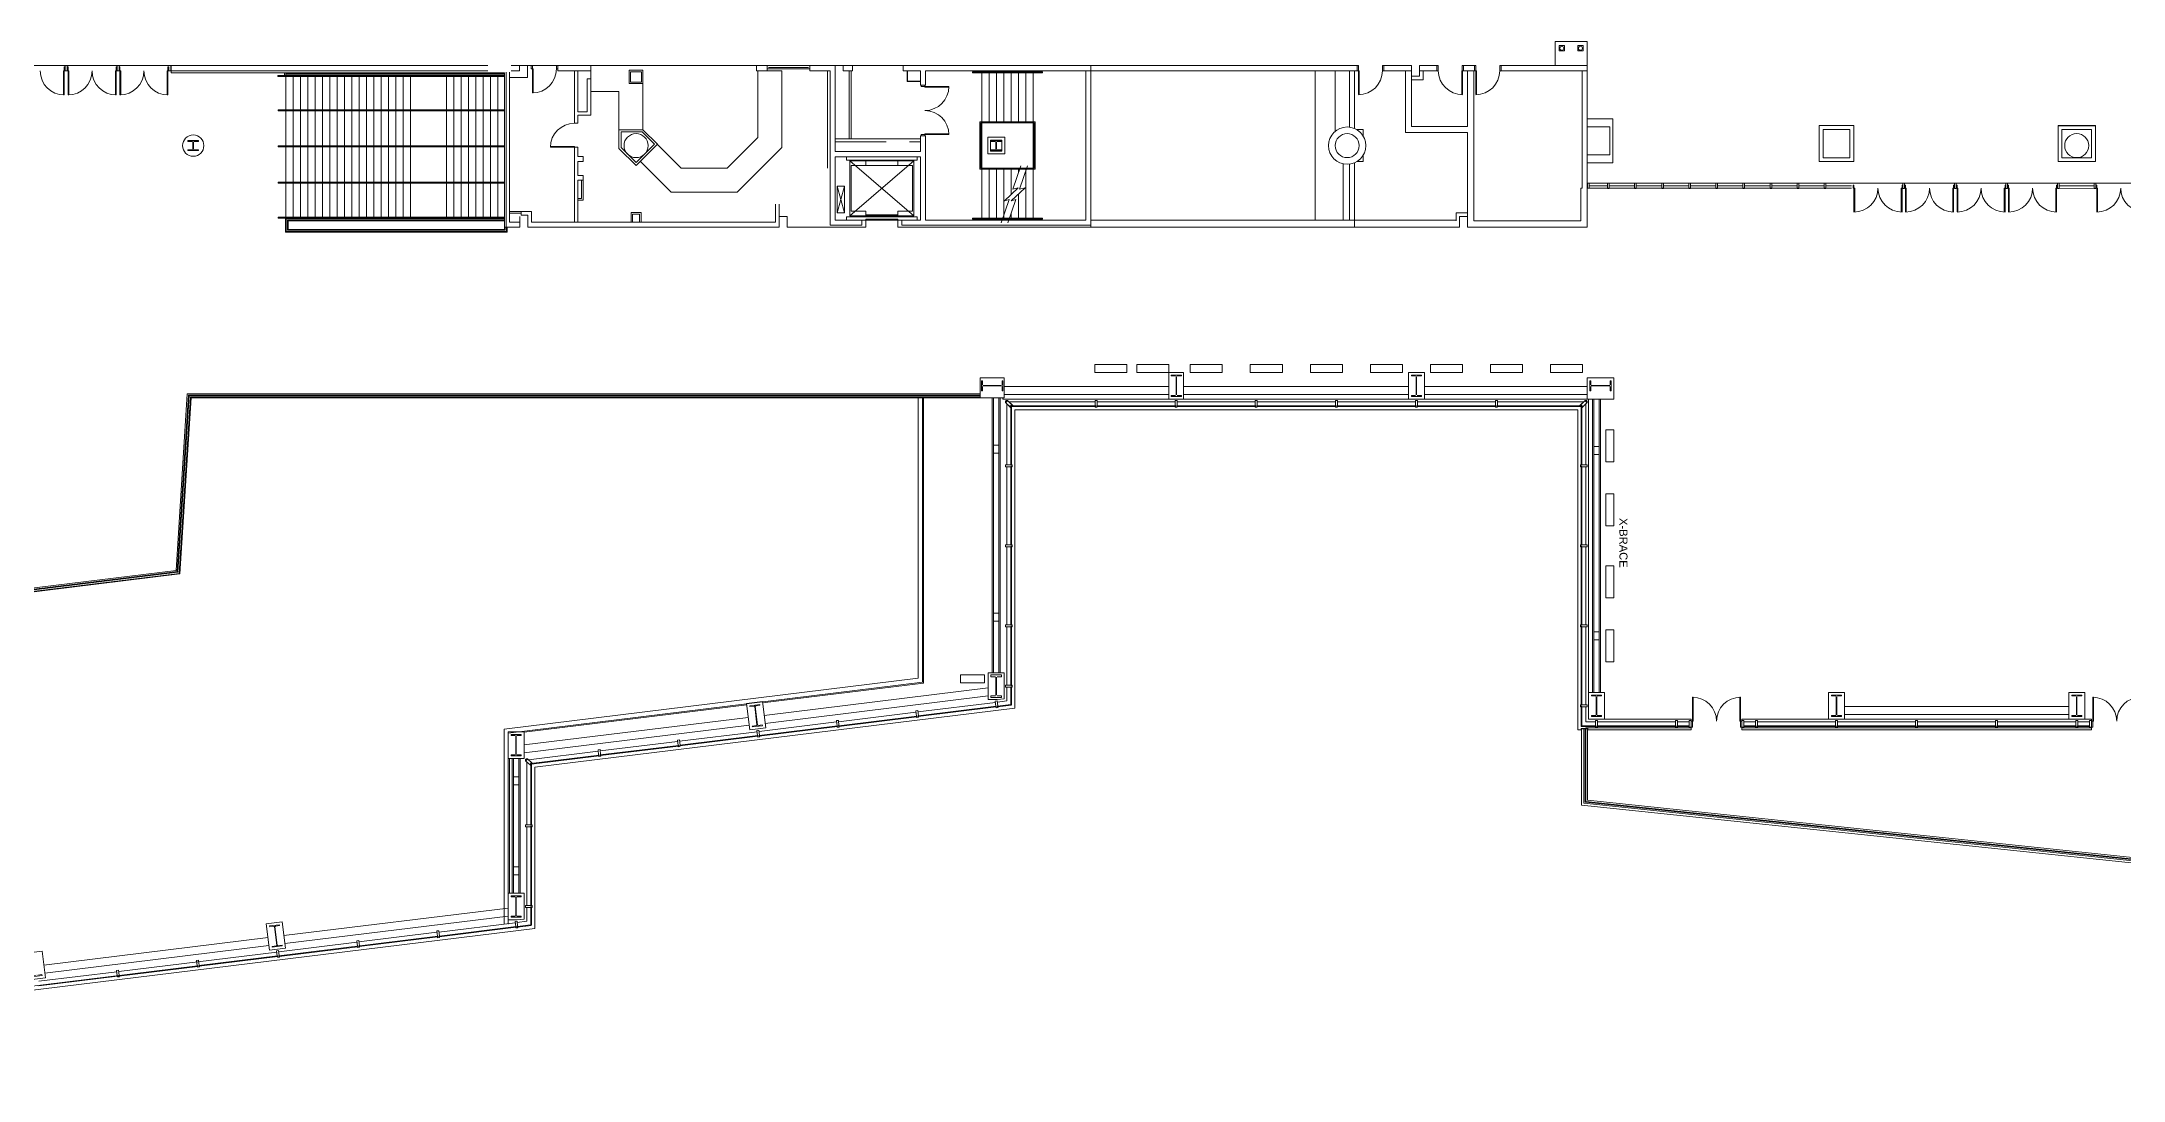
# Model space of a CAD drawing. Header units: inches. Extents: x 938 to 12482, y -17198 to -3672.
# Drawn here: x 6909 to 10030, y -17198 to -15640 of the extents above; entities that cross this region are included whole.
import ezdxf

# ---------------------------------------------------------------- set-up
doc = ezdxf.new("R2010")
doc.units = ezdxf.units.IN
doc.header["$MEASUREMENT"] = 0
doc.layers.add('Building', color=7, linetype='Continuous', true_color=0xffffff)
doc.layers.add('Columns', color=7, linetype='Continuous', true_color=0xffffff)
doc.styles.add('Arial', font='Arial.ttf')

msp = doc.modelspace()

# ---------------------------------------------------------------- linework, layer by layer
at = {"layer": 'Building', "color": 18, "lineweight": 5, "true_color": 0x000000, "transparency": 33554687}
for points in [[(9177.8, -15676.4), (9177.8, -15640.4), (9225.8, -15640.4), (9225.8, -15918.6), (9046.6, -15918.6), (9046.6, -15776.7), (8953.3, -15776.7), (8953.3, -15684.1)], [(9191.8, -15646.4), (9191.8, -15654.4), (9183.8, -15654.4), (9183.8, -15646.4), (9191.8, -15646.4)], [(9211.8, -15646.4), (9211.8, -15654.4), (9219.8, -15654.4), (9219.8, -15646.4), (9211.8, -15646.4)], [(7577.6, -15676.4), (6397.8, -15676.4), (6397.8, -15684.1), (6395.8, -15684.1), (6395.8, -15676.4), (6397.8, -15676.4)], [(6943.8, -15684.4), (6943.8, -15678.4), (6942.4, -15678.4), (6942.4, -15720.3), (6941.3, -15720.3), (6941.3, -15684.4), (6949.3, -15684.4), (6949.3, -15720.3), (6948.2, -15720.3), (6948.2, -15678.4), (6946.8, -15678.4), (6946.8, -15684.4)], [(6943.8, -15684.4), (6943.8, -15676.4)], [(6946.8, -15676.4), (6946.8, -15684.4)], [(7024.6, -15684.4), (7024.6, -15678.4), (7025.9, -15678.4), (7025.9, -15720.3), (7027.1, -15720.3), (7027.1, -15684.4), (7019.1, -15684.4), (7019.1, -15720.3), (7020.2, -15720.3), (7020.2, -15678.4), (7021.6, -15678.4), (7021.6, -15684.4)], [(7021.6, -15676.4), (7021.6, -15684.4)], [(7024.6, -15684.4), (7024.6, -15676.4)], [(7102.3, -15676.4), (7102.3, -15684.4), (7096.8, -15684.4), (7096.8, -15720.3), (7097.9, -15720.3), (7097.9, -15678.4), (7099.3, -15678.4), (7099.3, -15684.4)], [(7102.8, -15676.4), (7102.8, -15687.1), (7602.6, -15687.1), (7602.6, -15918.6), (7625.6, -15918.6), (7625.6, -15902.6)], [(7577.6, -15684.1), (7102.8, -15684.1)], [(7602.6, -15692.9), (7262.8, -15692.9), (7262.8, -15691.2), (7602.6, -15691.2)], [(7602.6, -15691.1), (7272.8, -15691.1), (7272.8, -15687.1)], [(7602.6, -15690.1), (7274.8, -15690.1), (7274.8, -15688.1), (7602.6, -15688.1)], [(7274.8, -15691.1), (7274.8, -15905.2)], [(7285.8, -15691.1), (7285.8, -15905.2)], [(7296.8, -15691.1), (7296.8, -15905.2)], [(7307.8, -15691.1), (7307.8, -15905.2)], [(7318.8, -15691.1), (7318.8, -15905.2)], [(7329.8, -15691.1), (7329.8, -15905.2)], [(7340.8, -15691.1), (7340.8, -15905.2)], [(7351.8, -15691.1), (7351.8, -15905.2)], [(7362.8, -15691.1), (7362.8, -15905.2)], [(7373.8, -15691.1), (7373.8, -15905.2)], [(7384.8, -15691.1), (7384.8, -15905.2)], [(7395.8, -15691.1), (7395.8, -15905.2)], [(7406.8, -15691.1), (7406.8, -15905.2)], [(7417.8, -15691.1), (7417.8, -15905.2)], [(7428.8, -15691.1), (7428.8, -15905.2)], [(7439.8, -15691.1), (7439.8, -15905.2)], [(7450.8, -15691.1), (7450.8, -15905.2)], [(7461.8, -15691.1), (7461.8, -15905.2)], [(7515.8, -15691.1), (7515.8, -15905.2)], [(7526.8, -15691.1), (7526.8, -15905.2)], [(7537.8, -15691.1), (7537.8, -15905.2)], [(7548.8, -15691.1), (7548.8, -15905.2)], [(7559.8, -15691.1), (7559.8, -15905.2)], [(7570.8, -15691.1), (7570.8, -15905.2)], [(7581.8, -15691.1), (7581.8, -15905.2)], [(7592.8, -15691.1), (7592.8, -15905.2)], [(7604.8, -15918.6), (7604.8, -15686.4)], [(7609.8, -15694.3), (7637.1, -15694.3), (7637.1, -15676.4), (7642.4, -15676.4)], [(7609.8, -15686.4), (7609.8, -15911.3), (7625.6, -15911.3)], [(7612.6, -15676.4), (8882.8, -15676.4), (8882.8, -15719.9), (8883.9, -15719.9), (8883.9, -15684.1), (8482.5, -15684.1)], [(7625, -15684.1), (7612.6, -15684.1)], [(7625.1, -15684.1), (7625.1, -15676.4)], [(7642.4, -15676.4), (7642.4, -15681.4), (7645.6, -15681.4), (7645.6, -15717.3), (7644.4, -15717.3), (7644.4, -15676.4)], [(7682.4, -15681.4), (7680.4, -15681.4), (7680.4, -15676.4)], [(7731.9, -15684.1), (7682.4, -15684.1), (7682.4, -15676.4), (7731.9, -15676.4)], [(7731.9, -15676.4), (7731.9, -15750.9), (7712.7, -15750.9), (7712.7, -15762.9), (7707.4, -15762.9), (7707.4, -15684.1)], [(7712.7, -15684.1), (7712.7, -15745.7), (7726.7, -15745.7), (7726.7, -15696.1), (7731.9, -15696.1)], [(7731.9, -15715.4), (7774.2, -15715.4), (7774.2, -15800.5), (7799.8, -15826.1), (7831.8, -15794.1), (7810.2, -15772.5), (7810.2, -15683.4), (7789.4, -15683.4), (7789.4, -15703.4), (7810.2, -15703.4)], [(7806.2, -15819.8), (7852.4, -15866), (7951.3, -15866), (8018.2, -15799), (8018.2, -15684.1), (7980.4, -15684.1)], [(7982.2, -15684.1), (7982.2, -15784.1), (7936.3, -15830), (7867.3, -15830), (7831.6, -15794.3)], [(7980.4, -15676.4), (7980.4, -15684.1)], [(7996.4, -15676.4), (7996.4, -15684.1)], [(7996.4, -15681.4), (8060.4, -15681.4)], [(8058.4, -15679.2), (7998.4, -15679.2)], [(8060.4, -15676.4), (8060.4, -15684.1), (8090.6, -15684.1), (8090.6, -15915.6), (8138.2, -15915.6), (8138.2, -15908)], [(8086.6, -15830.4), (8086.6, -15684.1)], [(8098.2, -15676.4), (8098.2, -15805.3)], [(8098.2, -15684.1), (8098.2, -15684.1), (8098.2, -15805.3), (8226.2, -15805.3), (8226.2, -15781.8), (8233.8, -15781.8), (8233.8, -15908), (8474.2, -15908), (8474.2, -15684.1), (8233.8, -15684.1), (8233.8, -15705.8), (8226.2, -15705.8), (8226.2, -15684.1), (8200.4, -15684.1), (8200.4, -15676.4)], [(8110.2, -15676.4), (8110.2, -15684.1), (8124.4, -15684.1), (8124.4, -15676.4)], [(8119.1, -15786.3), (8119.1, -15684.1)], [(8122.2, -15786.3), (8122.2, -15684.1)], [(8226.2, -15700.2), (8206.2, -15700.2), (8206.2, -15684.1)], [(8226.2, -15699.6), (8206.9, -15699.6), (8206.9, -15684.1)], [(8304.2, -15685.6), (8409.2, -15685.6), (8409.2, -15687.1), (8304.2, -15687.1), (8304.2, -15685.6)], [(8318.2, -15762.4), (8318.2, -15684.1)], [(8329.2, -15762.4), (8329.2, -15684.1)], [(8340.2, -15762.4), (8340.2, -15684.1)], [(8351.2, -15762.4), (8351.2, -15684.1)], [(8362.2, -15684.1), (8362.2, -15762.4), (8362.2, -15722.3)], [(8373.2, -15684.1), (8373.2, -15755.2), (8373.2, -15762.1)], [(8384.2, -15684.1), (8384.2, -15762.1)], [(8395.2, -15908), (8395.2, -15863), (8395.2, -15684.1)], [(8474.2, -15684.1), (8878.8, -15684.1)], [(8481.8, -15676.4), (8481.8, -15918.6)], [(8817.8, -15908.1), (8817.8, -15684.1)], [(8848, -15685.4), (8848, -15775)], [(8869.6, -15684.1), (8869.6, -15768.7)], [(8876.8, -15684.1), (8876.8, -15770.6)], [(8880.8, -15676.4), (8880.8, -15684.1)], [(8962.6, -15676.4), (8918.8, -15676.4), (8918.8, -15684.1), (8920.8, -15684.1), (8920.8, -15676.4)], [(8920.8, -15676.4), (8920.8, -15684.1), (8962.6, -15684.1)], [(8962.6, -15676.4), (8934.6, -15676.4)], [(8962.6, -15692.4), (8974.6, -15692.4), (8974.6, -15676.4), (9000.5, -15676.4), (9000.5, -15684.1)], [(8962.6, -15676.4), (8962.6, -15767.5), (9046.6, -15767.5), (9046.6, -15684.1)], [(8979.8, -15684.1), (8979.8, -15697.7), (8962.6, -15697.7)], [(9000.5, -15684.1), (8974.6, -15684.1)], [(9002.5, -15676.4), (9002.5, -15684.1), (9000.5, -15684.1), (9000.5, -15676.4), (9002.5, -15676.4)], [(9040.5, -15684.1), (9037.9, -15684.1), (9037.9, -15719.9), (9039, -15719.9), (9039, -15684.1)], [(9038.5, -15684.1), (9038.5, -15676.4), (9058.8, -15676.4), (9058.8, -15719.9), (9059.9, -15719.9), (9059.9, -15684.1), (9056.8, -15684.1), (9056.8, -15676.4)], [(9056.8, -15676.4), (9056.8, -15684.1), (9040.5, -15684.1), (9040.5, -15676.4)], [(9218.2, -15684.1), (9218.2, -15860.4), (9216.6, -15860.4), (9216.6, -15909.3), (9055.8, -15909.3), (9055.8, -15684.1)], [(9094.8, -15676.4), (9094.8, -15684.1), (9096.8, -15684.1), (9096.8, -15676.4), (9094.8, -15676.4)], [(9096.8, -15684.1), (9096.8, -15676.4), (9225.8, -15676.4)], [(9096.8, -15684.1), (9225.8, -15684.1)], [(8232.9, -15705.8), (8232.9, -15708.9), (8268.8, -15708.9), (8268.8, -15707.8), (8227.2, -15707.8), (8227.2, -15705.8)], [(8318.2, -15908), (8318.2, -15830), (8318.2, -15729.4)], [(7603, -15744), (7263.3, -15744), (7263.3, -15742.5), (7603, -15742.5)], [(8398.2, -15831.5), (8398.2, -15760.6), (8315.2, -15760.9), (8315.2, -15831.5), (8398.2, -15831.5)], [(8375.5, -15762.1), (8316.7, -15762.4)], [(8316.7, -15830), (8396.7, -15830), (8396.7, -15762.1), (8375.5, -15762.1)], [(9225.8, -15822), (9264.2, -15822), (9264.2, -15756.4), (9225.8, -15756.4)], [(7810.2, -15772.5), (7774.2, -15772.5)], [(7827.4, -15794.1), (7799.8, -15821.7), (7777.3, -15799.2), (7777.3, -15775.6), (7808.9, -15775.6), (7827.4, -15794.1)], [(8226.2, -15786.3), (8098.2, -15786.3)], [(8174.9, -15790.9), (8098.2, -15790.9)], [(8226.2, -15790.9), (8209.9, -15790.9)], [(8232.9, -15779.8), (8227.2, -15779.8), (8227.2, -15781.8)], [(8232.9, -15779.8), (8268.8, -15779.8), (8268.8, -15778.7), (8232.9, -15778.7), (8232.9, -15781.8)], [(8316.7, -15830), (8316.7, -15762.4)], [(8890, -15782), (8890, -15772.4), (8880.4, -15772.4)], [(9225.8, -15810.3), (9259.9, -15810.3), (9259.9, -15768.1), (9225.8, -15768.1)], [(7602.9, -15796.9), (7263.1, -15796.9), (7263.1, -15798.4), (7602.9, -15798.4)], [(7712.7, -15878.4), (7720.7, -15878.4), (7720.7, -15841.2), (7712.7, -15841.2), (7712.7, -15820.2), (7720.7, -15820.2), (7720.7, -15812.9), (7712.7, -15812.9), (7712.7, -15798.9), (7671.6, -15798.9), (7671.6, -15797.8), (7707.4, -15797.8), (7707.4, -15911.3)], [(8098.2, -15813), (8144.2, -15813)], [(8481.8, -15915.6), (8198.2, -15915.6), (8198.2, -15908), (8226.2, -15908), (8226.2, -15813), (8098.2, -15813), (8098.2, -15908), (8226.2, -15908)], [(8115.2, -15813), (8115.2, -15818), (8221.2, -15818), (8221.2, -15813)], [(8120.2, -15819.2), (8120.2, -15901.7)], [(8216.2, -15819.2), (8120.2, -15901.7), (8216.2, -15901.7), (8120.2, -15819.2), (8216.2, -15819.2)], [(8122.2, -15894.7), (8122.2, -15826.2), (8144.2, -15826.2), (8144.2, -15819.2)], [(8192.2, -15813), (8226.2, -15813)], [(8192.2, -15819.2), (8192.2, -15826.2), (8214.2, -15826.2), (8214.2, -15894.7)], [(8216.2, -15901.7), (8216.2, -15819.2)], [(8860, -15908.1), (8860, -15823.8)], [(8869.6, -15824.2), (8869.6, -15908.1)], [(8876.8, -15822.3), (8876.8, -15918.6)], [(8880.4, -15820.4), (8890, -15820.4), (8890, -15810.9)], [(7602.7, -15851.3), (7263, -15851.3), (7263, -15852.8), (7602.7, -15852.8)], [(7718.2, -15848.4), (7718.2, -15875.9), (7712.7, -15875.9)], [(7720.7, -15848.4), (7712.7, -15848.4), (7712.7, -15911.3)], [(8122.2, -15826.2), (8214.2, -15826.2)], [(8329.2, -15830), (8329.2, -15908)], [(8340.2, -15830), (8340.2, -15908)], [(8347.2, -15912.1), (8359.2, -15877.3), (8352, -15879.3), (8372.9, -15859.6), (8364.6, -15861.6), (8376.6, -15826.8)], [(8351.2, -15830), (8351.2, -15908)], [(8357.3, -15912.1), (8369.3, -15877.3), (8362.1, -15879.3), (8383.1, -15859.6), (8374.7, -15861.6), (8386.7, -15826.8)], [(8362.2, -15830), (8362.2, -15869.7)], [(8373.2, -15830), (8373.2, -15836.8)], [(8384.2, -15908), (8384.2, -15863), (8384.2, -15830)], [(10663.8, -15852.9), (9225.8, -15852.9)], [(9226.3, -15852.9), (9226.3, -15860.4)], [(9228.8, -15860.4), (9228.8, -15852.9)], [(9256.3, -15852.9), (9256.3, -15860.5), (9258.8, -15860.5), (9258.8, -15852.9)], [(9296.9, -15852.9), (9296.9, -15860.5), (9299.4, -15860.5), (9299.4, -15852.9)], [(9337.6, -15852.9), (9337.6, -15860.5), (9340.1, -15860.5), (9340.1, -15852.9)], [(9378.2, -15852.9), (9378.2, -15860.5), (9380.7, -15860.5), (9380.7, -15852.9)], [(9418.8, -15852.9), (9418.8, -15860.5), (9421.3, -15860.5), (9421.3, -15852.9)], [(9459.4, -15852.9), (9459.4, -15860.5), (9461.9, -15860.5), (9461.9, -15852.9)], [(9500.1, -15852.9), (9500.1, -15860.5), (9502.6, -15860.5), (9502.6, -15852.9)], [(9540.7, -15852.9), (9540.7, -15860.5), (9543.2, -15860.5), (9543.2, -15852.9)], [(9581.3, -15852.9), (9581.3, -15860.5), (9583.8, -15860.5), (9583.8, -15852.9)], [(9624.6, -15855.5), (9625.9, -15855.5), (9625.9, -15860), (9624.6, -15860), (9624.6, -15855.5)], [(9697.9, -15855.5), (9697.9, -15860), (9699.3, -15860), (9699.3, -15855.5), (9697.9, -15855.5)], [(9701.8, -15852.9), (9701.8, -15860.5), (9699.3, -15860.5), (9699.3, -15852.9)], [(9703.2, -15855.5), (9703.2, -15860), (9701.8, -15860), (9701.8, -15855.5), (9703.2, -15855.5)], [(9775.2, -15855.5), (9775.2, -15860), (9776.6, -15860), (9776.6, -15855.5), (9775.2, -15855.5)], [(9779.1, -15852.9), (9779.1, -15860.5), (9776.6, -15860.5), (9776.6, -15852.9)], [(9780.4, -15855.5), (9780.4, -15860), (9779.1, -15860), (9779.1, -15855.5), (9780.4, -15855.5)], [(9853.8, -15855.5), (9853.8, -15860), (9851.3, -15860), (9851.3, -15895.8), (9852.4, -15895.8), (9852.4, -15855.5), (9853.8, -15855.5)], [(9856.3, -15852.9), (9856.3, -15860.5), (9853.8, -15860.5), (9853.8, -15852.9)], [(9857.7, -15855.5), (9857.7, -15860), (9856.3, -15860), (9856.3, -15855.5), (9857.7, -15855.5)], [(9929.7, -15855.5), (9929.7, -15860), (9931.1, -15860), (9931.1, -15855.5), (9929.7, -15855.5)], [(9933.6, -15852.9), (9933.6, -15860.5), (9931.1, -15860.5), (9931.1, -15852.9)], [(9986.1, -15852.9), (9986.1, -15860.5), (9988.6, -15860.5), (9988.6, -15852.9), (9931.1, -15852.9)], [(9989.9, -15855.5), (9989.9, -15860), (9988.6, -15860), (9988.6, -15855.5), (9989.9, -15855.5)], [(7609.8, -15895.4), (7642.8, -15895.4), (7642.8, -15911.3), (8009, -15911.3), (8009, -15884.4)], [(7627.3, -15895.4), (7627.3, -15900.7), (7637.6, -15900.7), (7637.6, -15918.6), (8014.3, -15918.6), (8014.3, -15884.4)], [(8101.1, -15897), (8101.1, -15857)], [(8112.1, -15857), (8101.1, -15897), (8112.1, -15897), (8101.1, -15857), (8112.1, -15857)], [(8112.1, -15857), (8112.1, -15897)], [(8373.2, -15868.9), (8373.2, -15908)], [(9225.8, -15860.4), (9622.1, -15860.4)], [(9256.3, -15856.7), (9228.8, -15856.7)], [(9258.8, -15856.7), (9296.9, -15856.7)], [(9299.4, -15856.7), (9337.6, -15856.7)], [(9340.1, -15856.7), (9378.2, -15856.7)], [(9380.7, -15856.7), (9418.8, -15856.7)], [(9421.3, -15856.7), (9459.4, -15856.7)], [(9461.9, -15856.7), (9500.1, -15856.7)], [(9502.6, -15856.7), (9540.7, -15856.7)], [(9543.2, -15856.7), (9581.3, -15856.7)], [(9583.8, -15856.7), (9622.1, -15856.7)], [(9627.1, -15860), (9627.1, -15895.8), (9625.9, -15895.8), (9625.9, -15860), (9627.1, -15860)], [(9696.8, -15860), (9696.8, -15895.8), (9697.9, -15895.8), (9697.9, -15860), (9696.8, -15860)], [(9704.3, -15860), (9704.3, -15895.8), (9703.2, -15895.8), (9703.2, -15860), (9704.3, -15860)], [(9774.1, -15860), (9774.1, -15895.8), (9775.2, -15895.8), (9775.2, -15860), (9774.1, -15860)], [(9781.6, -15860), (9781.6, -15895.8), (9780.4, -15895.8), (9780.4, -15860), (9781.6, -15860)], [(9858.8, -15860), (9858.8, -15895.8), (9857.7, -15895.8), (9857.7, -15860), (9858.8, -15860)], [(9928.6, -15860), (9928.6, -15895.8), (9929.7, -15895.8), (9929.7, -15860), (9928.6, -15860)], [(9933.6, -15856.7), (9986.1, -15856.7)], [(9933.6, -15860.5), (9986.1, -15860.4)], [(9991.1, -15860), (9991.1, -15895.8), (9989.9, -15895.8), (9989.9, -15860), (9991.1, -15860)], [(7602.6, -15903.9), (7263, -15903.9), (7263, -15905.4), (7602.6, -15905.4)], [(7602.6, -15905.2), (7274.1, -15905.2), (7274.1, -15926.4), (7606.6, -15926.4), (7606.6, -15918.6)], [(7274.8, -15909.2), (7274.8, -15925.7), (7605.9, -15925.7), (7605.9, -15918.6)], [(7602.6, -15906.2), (7275.1, -15906.2), (7275.1, -15925.4), (7605.6, -15925.4), (7605.6, -15918.6)], [(7602.6, -15908.2), (7277.1, -15908.2), (7277.1, -15923.4), (7603.6, -15923.4), (7603.6, -15918.6)], [(7602.6, -15909.2), (7278.1, -15909.2), (7278.1, -15922.4), (7602.6, -15922.4), (7602.6, -15918.6)], [(7609.8, -15897.7), (7627.3, -15897.7)], [(7792.3, -15911.3), (7792.3, -15896.9), (7807.3, -15896.9), (7807.3, -15911.3)], [(7794.6, -15911.3), (7794.6, -15899.2), (7805.1, -15899.2), (7805.1, -15911.3)], [(8014.3, -15902.6), (8026.3, -15902.6), (8026.3, -15918.6), (8144.2, -15918.6), (8144.2, -15906.5), (8192.1, -15906.5), (8192.1, -15908), (8144.2, -15908)], [(8098.2, -15908), (8142.7, -15908)], [(8115.2, -15908), (8115.2, -15903), (8221.2, -15903), (8221.2, -15908)], [(8122.2, -15894.7), (8144.2, -15894.7), (8144.2, -15901.7)], [(8144.2, -15900.2), (8192.2, -15900.2)], [(8192.2, -15901.7), (8192.2, -15894.7), (8214.2, -15894.7)], [(8198.2, -15908), (8192.2, -15908), (8192.2, -15918.6), (9034.6, -15918.6), (9034.6, -15902.6), (9046.6, -15902.6)], [(8304.2, -15906.5), (8409.2, -15906.5), (8409.2, -15905), (8304.2, -15905), (8304.2, -15906.5)], [(8362.2, -15897.9), (8362.2, -15908)], [(8481.8, -15908.1), (9029.3, -15908.1)], [(9029.3, -15909.3), (9029.3, -15897.3), (9046.6, -15897.3)], [(8535.5, -16124.4), (8535.5, -16136.4), (8487.5, -16136.4), (8487.5, -16124.4), (8535.5, -16124.4)], [(8550.5, -16124.4), (8550.5, -16136.4), (8598.5, -16136.4), (8598.5, -16124.4), (8550.5, -16124.4)], [(8678.8, -16124.4), (8678.8, -16136.4), (8630.8, -16136.4), (8630.8, -16124.4), (8678.8, -16124.4)], [(8768.8, -16124.4), (8768.8, -16136.4), (8720.8, -16136.4), (8720.8, -16124.4), (8768.8, -16124.4)], [(8858.8, -16124.4), (8858.8, -16136.4), (8810.8, -16136.4), (8810.8, -16124.4), (8858.8, -16124.4)], [(8948.8, -16124.4), (8948.8, -16136.4), (8900.8, -16136.4), (8900.8, -16124.4), (8948.8, -16124.4)], [(9038.8, -16124.4), (9038.8, -16136.4), (8990.8, -16136.4), (8990.8, -16124.4), (9038.8, -16124.4)], [(9128.8, -16124.4), (9128.8, -16136.4), (9080.8, -16136.4), (9080.8, -16124.4), (9128.8, -16124.4)], [(9218.8, -16124.4), (9218.8, -16136.4), (9170.8, -16136.4), (9170.8, -16124.4), (9218.8, -16124.4)], [(8351.8, -16157.4), (8598.8, -16157.4)], [(8620.8, -16157.4), (8957.8, -16157.4)], [(8981.8, -16157.4), (9225.8, -16157.4)], [(5791.8, -16930.1), (5791.8, -17198.1), (7647.8, -16970.2), (7647.8, -16728.3), (8367.8, -16639.9), (8367.8, -16192.4), (9211.8, -16192.4), (9211.8, -16672.4), (9217.1, -16672.4), (9217.1, -16670.4), (9226.6, -16670.4), (9226.6, -16672.4), (9381.8, -16672.4), (9381.8, -16656.4), (9227.8, -16656.4), (9227.8, -16176.4)], [(8315.8, -16168.4), (7126.6, -16168.4), (7110.4, -16433.4), (6742.1, -16478.6)], [(8315.8, -16170.4), (7128.9, -16170.4), (7112, -16435.2), (6742.2, -16480.6)], [(8315.8, -16171.4), (7129.9, -16171.4), (7113, -16436.1), (6742.4, -16481.6)], [(8315.8, -16173.4), (7131.7, -16173.4), (7114.9, -16437.8), (6742.9, -16483.5)], [(8222.8, -16174.4), (8222.8, -16595.2), (7601.8, -16671.4), (7601.8, -16963.8)], [(8229.3, -16174.4), (8229.3, -16600.9), (7607.9, -16677.2)], [(7989.5, -16631.9), (8230.8, -16602.3), (8230.8, -16174.4)], [(8333.8, -16174.4), (8333.8, -16587)], [(8335.8, -16174.4), (8335.8, -16587.1)], [(8343.8, -16174.4), (8343.8, -16587)], [(8345.8, -16174.4), (8345.8, -16587)], [(8351.8, -16169.4), (8598.8, -16169.4)], [(8361.5, -16186.2), (8361.6, -16186.2), (8361.6, -16189.2), (8353.8, -16181.5)], [(8361.4, -16186.3), (8361.4, -16188.9), (8353.9, -16181.4), (8353.9, -16179.1), (8355.9, -16181)], [(8361.8, -16186.2), (8364.6, -16186.2), (8356.9, -16178.4), (8354.2, -16178.4), (8356.2, -16180.5)], [(8356.2, -16180.3), (8354.5, -16178.6), (8356.8, -16178.6), (8364.3, -16186.1), (8361.8, -16186.1)], [(8355.8, -16183.5), (8355.8, -16274.9)], [(8488.3, -16180.4), (8358.9, -16180.4)], [(8361.8, -16275.4), (8361.8, -16186.8), (8362.8, -16187.8), (8362.8, -16275.4)], [(8488.8, -16186.4), (8362.1, -16186.4), (8363.1, -16187.4), (8488.8, -16187.4)], [(8491.3, -16187.7), (8490.8, -16187.7), (8490.8, -16186.2), (8491.3, -16186.2), (8491.3, -16178.4), (8488.3, -16178.4), (8488.3, -16186.2), (8488.8, -16186.2), (8488.8, -16187.7), (8488.3, -16187.7), (8488.3, -16188.4), (8491.3, -16188.4)], [(8490.8, -16186.4), (8608.8, -16186.4)], [(8490.8, -16187.4), (8608.8, -16187.4)], [(8608.3, -16180.4), (8491.3, -16180.4)], [(8611.3, -16187.7), (8610.8, -16187.7), (8610.8, -16186.2), (8611.3, -16186.2), (8611.3, -16178.4), (8608.3, -16178.4), (8608.3, -16186.2), (8608.8, -16186.2), (8608.8, -16187.7), (8608.3, -16187.7), (8608.3, -16188.4), (8611.3, -16188.4)], [(8610.8, -16186.4), (8728.8, -16186.4)], [(8610.8, -16187.4), (8728.8, -16187.4)], [(8728.3, -16180.4), (8611.3, -16180.4)], [(8620.8, -16169.4), (8957.8, -16169.4)], [(8731.3, -16187.7), (8730.8, -16187.7), (8730.8, -16186.2), (8731.3, -16186.2), (8731.3, -16178.4), (8728.3, -16178.4), (8728.3, -16186.2), (8728.8, -16186.2), (8728.8, -16187.7), (8728.3, -16187.7), (8728.3, -16188.4), (8731.3, -16188.4)], [(8730.8, -16186.4), (8848.8, -16186.4)], [(8730.8, -16187.4), (8848.8, -16187.4)], [(8848.3, -16180.4), (8731.3, -16180.4)], [(8851.3, -16187.7), (8850.8, -16187.7), (8850.8, -16186.2), (8851.3, -16186.2), (8851.3, -16178.4), (8848.3, -16178.4), (8848.3, -16186.2), (8848.8, -16186.2), (8848.8, -16187.7), (8848.3, -16187.7), (8848.3, -16188.4), (8851.3, -16188.4)], [(8850.8, -16186.4), (8968.8, -16186.4)], [(8850.8, -16187.4), (8968.8, -16187.4)], [(8968.3, -16180.4), (8851.3, -16180.4)], [(8971.3, -16187.7), (8970.8, -16187.7), (8970.8, -16186.2), (8971.3, -16186.2), (8971.3, -16178.4), (8968.3, -16178.4), (8968.3, -16186.2), (8968.8, -16186.2), (8968.8, -16187.7), (8968.3, -16187.7), (8968.3, -16188.4), (8971.3, -16188.4)], [(8970.8, -16186.4), (9088.8, -16186.4)], [(8970.8, -16187.4), (9088.8, -16187.4)], [(9088.3, -16180.4), (8971.3, -16180.4)], [(8981.8, -16169.4), (9225.8, -16169.4)], [(9091.3, -16187.7), (9090.8, -16187.7), (9090.8, -16186.2), (9091.3, -16186.2), (9091.3, -16178.4), (9088.3, -16178.4), (9088.3, -16186.2), (9088.8, -16186.2), (9088.8, -16187.7), (9088.3, -16187.7), (9088.3, -16188.4), (9091.3, -16188.4)], [(9090.8, -16186.4), (9217.5, -16186.4), (9216.5, -16187.4), (9090.8, -16187.4)], [(9220.7, -16180.4), (9091.3, -16180.4)], [(9215, -16186.2), (9222.7, -16178.4), (9225.4, -16178.4), (9223.4, -16180.5)], [(9223.4, -16180.3), (9225.1, -16178.6), (9222.8, -16178.6), (9215.3, -16186.1), (9217.8, -16186.1)], [(9217.8, -16275.4), (9217.8, -16186.8), (9216.8, -16187.8), (9216.8, -16275.4)], [(9218.2, -16186.3), (9218.2, -16188.9), (9225.7, -16181.4), (9225.7, -16179.1), (9223.8, -16181)], [(9223.8, -16183.5), (9223.8, -16274.9)], [(9233.8, -16176.4), (9233.8, -16616.4)], [(9235.8, -16176.4), (9235.8, -16616.4)], [(9243.8, -16176.4), (9243.8, -16616.4)], [(9245.8, -16176.4), (9245.8, -16616.4)], [(9265.8, -16222.4), (9253.8, -16222.4), (9253.8, -16270.4), (9265.8, -16270.4), (9265.8, -16222.4)], [(8335.8, -16245.6), (8343.8, -16245.6)], [(8343.8, -16257.6), (8335.8, -16257.6)], [(9235.8, -16259.4), (9243.8, -16259.4), (9243.8, -16247.4), (9235.8, -16247.4), (9235.8, -16259.4)], [(8353.8, -16277.9), (8361.5, -16277.9), (8361.5, -16277.4), (8363, -16277.4), (8363, -16277.9), (8363.8, -16277.9), (8363.8, -16274.9), (8363, -16274.9), (8363, -16275.4), (8361.5, -16275.4), (8361.5, -16274.9), (8353.8, -16274.9), (8353.8, -16277.9)], [(8355.8, -16277.9), (8355.8, -16394.9)], [(8361.8, -16395.4), (8361.8, -16277.4)], [(8362.8, -16395.4), (8362.8, -16277.4)], [(9225.8, -16274.9), (9218.1, -16274.9), (9218.1, -16275.4), (9216.6, -16275.4), (9216.6, -16274.9), (9215.8, -16274.9), (9215.8, -16277.9), (9216.6, -16277.9), (9216.6, -16277.4), (9218.1, -16277.4), (9218.1, -16277.9), (9225.8, -16277.9), (9225.8, -16274.9)], [(9216.8, -16395.4), (9216.8, -16277.4)], [(9217.8, -16395.4), (9217.8, -16277.4)], [(9223.8, -16277.9), (9223.8, -16394.9)], [(9265.8, -16318.4), (9253.8, -16318.4), (9253.8, -16366.4), (9265.8, -16366.4), (9265.8, -16318.4)], [(8353.8, -16397.9), (8361.5, -16397.9), (8361.5, -16397.4), (8363, -16397.4), (8363, -16397.9), (8363.8, -16397.9), (8363.8, -16394.9), (8363, -16394.9), (8363, -16395.4), (8361.5, -16395.4), (8361.5, -16394.9), (8353.8, -16394.9), (8353.8, -16397.9)], [(8355.8, -16397.9), (8355.8, -16514.9)], [(8361.8, -16515.4), (8361.8, -16397.4)], [(8362.8, -16515.4), (8362.8, -16397.4)], [(9225.8, -16394.9), (9218.1, -16394.9), (9218.1, -16395.4), (9216.6, -16395.4), (9216.6, -16394.9), (9215.8, -16394.9), (9215.8, -16397.9), (9216.6, -16397.9), (9216.6, -16397.4), (9218.1, -16397.4), (9218.1, -16397.9), (9225.8, -16397.9), (9225.8, -16394.9)], [(9216.8, -16515.4), (9216.8, -16397.4)], [(9217.8, -16515.4), (9217.8, -16397.4)], [(9223.8, -16397.9), (9223.8, -16514.9)], [(7112.8, -16435.8), (6742.4, -16481.3)], [(9265.8, -16474.4), (9253.8, -16474.4), (9253.8, -16426.4), (9265.8, -16426.4), (9265.8, -16474.4)], [(8335.8, -16497.7), (8343.8, -16497.7)], [(8343.8, -16509.7), (8335.8, -16509.7)], [(8353.8, -16517.9), (8361.5, -16517.9), (8361.5, -16517.4), (8363, -16517.4), (8363, -16517.9), (8363.8, -16517.9), (8363.8, -16514.9), (8363, -16514.9), (8363, -16515.4), (8361.5, -16515.4), (8361.5, -16514.9), (8353.8, -16514.9), (8353.8, -16517.9)], [(8355.8, -16517.9), (8355.8, -16605.5)], [(8361.8, -16517.4), (8361.8, -16606)], [(8362.8, -16517.4), (8362.8, -16606)], [(9225.8, -16514.9), (9218.1, -16514.9), (9218.1, -16515.4), (9216.6, -16515.4), (9216.6, -16514.9), (9215.8, -16514.9), (9215.8, -16517.9), (9216.6, -16517.9), (9216.6, -16517.4), (9218.1, -16517.4), (9218.1, -16517.9), (9225.8, -16517.9), (9225.8, -16514.9)], [(9216.8, -16635.4), (9216.8, -16517.4)], [(9217.8, -16635.4), (9217.8, -16517.4)], [(9223.8, -16517.9), (9223.8, -16634.9)], [(9235.8, -16525.5), (9243.8, -16525.5), (9243.8, -16537.5), (9235.8, -16537.5), (9235.8, -16525.5)], [(9265.8, -16570.4), (9253.8, -16570.4), (9253.8, -16522.4), (9265.8, -16522.4), (9265.8, -16570.4)], [(8286.1, -16601.8), (8322.1, -16601.8), (8322.1, -16589.8), (8286.1, -16589.8), (8286.1, -16601.8)], [(7965.7, -16634.8), (7631.8, -16675.8)], [(8327.7, -16609.5), (7991.8, -16650.8)], [(8327.7, -16621.6), (7993.3, -16662.7)], [(8338.6, -16631.4), (8222.4, -16645.6)], [(8338.3, -16629.4), (8339.3, -16637), (8339.8, -16637), (8339.9, -16638.5), (8339.4, -16638.5), (8339.5, -16639.3), (8342.5, -16638.9), (8342.4, -16638.2), (8341.9, -16638.2), (8341.7, -16636.7), (8342.2, -16636.7), (8341.3, -16629), (8338.3, -16629.4)], [(8355.8, -16608.5), (8355.8, -16629.2), (8341.5, -16631)], [(8341.9, -16638), (8362.5, -16635.5), (8361.5, -16634.6), (8341.8, -16637)], [(8353.8, -16608.5), (8361.5, -16608.5), (8361.5, -16608), (8363, -16608), (8363, -16608.5), (8363.8, -16608.5), (8363.8, -16605.5), (8363, -16605.5), (8363, -16606), (8361.5, -16606), (8361.5, -16605.5), (8353.8, -16605.5), (8353.8, -16608.5)], [(8361.8, -16608), (8361.8, -16634.2), (8362.8, -16635.1), (8362.8, -16608)], [(9225.8, -16634.9), (9218.1, -16634.9), (9218.1, -16635.4), (9216.6, -16635.4), (9216.6, -16634.9), (9215.8, -16634.9), (9215.8, -16637.9), (9216.6, -16637.9), (9216.6, -16637.4), (9218.1, -16637.4), (9218.1, -16637.9), (9225.8, -16637.9), (9225.8, -16634.9)], [(9381.8, -16659.4), (9384.9, -16659.4), (9384.9, -16623.6), (9383.8, -16623.6), (9383.8, -16668.4), (9378.8, -16668.4), (9378.8, -16658.4), (9381.8, -16658.4)], [(9457.8, -16659.4), (9454.7, -16659.4), (9454.7, -16623.6), (9455.8, -16623.6), (9455.8, -16668.4), (9460.8, -16668.4), (9460.8, -16658.4), (9457.8, -16658.4)], [(9981.8, -16659.4), (9984.9, -16659.4), (9984.9, -16623.6), (9983.8, -16623.6), (9983.8, -16668.4), (9978.8, -16668.4), (9978.8, -16658.4), (9981.8, -16658.4)], [(7968, -16653.7), (7631.8, -16695)], [(7969.5, -16665.6), (7631.8, -16707)], [(8100.4, -16660.6), (7984.2, -16674.9)], [(8101.6, -16666.5), (7984.5, -16680.9)], [(8100.1, -16658.6), (8101.1, -16666.3), (8101.5, -16666.2), (8101.7, -16667.7), (8101.2, -16667.8), (8101.3, -16668.5), (8104.3, -16668.2), (8104.2, -16667.4), (8103.7, -16667.5), (8103.5, -16666), (8104, -16665.9), (8103.1, -16658.3), (8100.1, -16658.6)], [(8219.5, -16646), (8103.3, -16660.2)], [(8220.7, -16651.9), (8103.6, -16666.3)], [(8220.8, -16652.9), (8103.7, -16667.2)], [(8219.2, -16644), (8220.2, -16651.7), (8220.7, -16651.6), (8220.8, -16653.1), (8220.3, -16653.2), (8220.4, -16653.9), (8223.4, -16653.6), (8223.3, -16652.8), (8222.8, -16652.9), (8222.6, -16651.4), (8223.1, -16651.3), (8222.2, -16643.6), (8219.2, -16644)], [(8339.8, -16637.2), (8222.7, -16651.6)], [(8339.9, -16638.2), (8222.8, -16652.6)], [(9216.8, -16637.4), (9216.8, -16667.4), (9238.8, -16667.4)], [(9217.8, -16637.4), (9217.8, -16666.1), (9216.8, -16667.1)], [(9218.2, -16666.4), (9238.8, -16666.4)], [(9223.8, -16637.9), (9223.8, -16660.4), (9238.3, -16660.4)], [(9241.3, -16667.7), (9241.3, -16668.4), (9238.3, -16668.4), (9238.3, -16667.7), (9238.8, -16667.7), (9238.8, -16666.2), (9238.3, -16666.2), (9238.3, -16658.4), (9241.3, -16658.4), (9241.3, -16666.2), (9240.8, -16666.2), (9240.8, -16667.7), (9241.3, -16667.7)], [(9240.8, -16666.4), (9358.8, -16666.4)], [(9240.8, -16667.4), (9358.8, -16667.4)], [(9241.3, -16660.4), (9358.3, -16660.4)], [(9361.3, -16667.7), (9361.3, -16668.4), (9358.3, -16668.4), (9358.3, -16667.7), (9358.8, -16667.7), (9358.8, -16666.2), (9358.3, -16666.2), (9358.3, -16658.4), (9361.3, -16658.4), (9361.3, -16666.2), (9360.8, -16666.2), (9360.8, -16667.7)], [(9360.8, -16666.4), (9378.8, -16666.4)], [(9360.8, -16667.4), (9378.8, -16667.4)], [(9378.8, -16660.4), (9361.3, -16660.4)], [(9457.8, -16656.4), (9457.8, -16672.4), (9981.8, -16672.4), (9981.8, -16656.4), (9457.8, -16656.4)], [(9478.3, -16660.4), (9460.8, -16660.4)], [(9460.8, -16666.4), (9478.8, -16666.4)], [(9460.8, -16667.4), (9478.8, -16667.4)], [(9481.3, -16667.7), (9481.3, -16668.4), (9478.3, -16668.4), (9478.3, -16667.7), (9478.8, -16667.7), (9478.8, -16666.2), (9478.3, -16666.2), (9478.3, -16658.4), (9481.3, -16658.4), (9481.3, -16666.2), (9480.8, -16666.2), (9480.8, -16667.7)], [(9598.8, -16666.4), (9480.8, -16666.4)], [(9598.8, -16667.4), (9480.8, -16667.4)], [(9481.3, -16660.4), (9598.3, -16660.4)], [(9601.3, -16667.7), (9601.3, -16668.4), (9598.3, -16668.4), (9598.3, -16667.7), (9598.8, -16667.7), (9598.8, -16666.2), (9598.3, -16666.2), (9598.3, -16658.4), (9601.3, -16658.4), (9601.3, -16666.2), (9600.8, -16666.2), (9600.8, -16667.7), (9601.3, -16667.7)], [(9718.8, -16666.4), (9600.8, -16666.4)], [(9718.8, -16667.4), (9600.8, -16667.4)], [(9601.3, -16660.4), (9718.3, -16660.4)], [(9947.8, -16637.4), (9611.8, -16637.4)], [(9947.8, -16649.4), (9611.8, -16649.4)], [(9721.3, -16667.7), (9721.3, -16668.4), (9718.3, -16668.4), (9718.3, -16667.7), (9718.8, -16667.7), (9718.8, -16666.2), (9718.3, -16666.2), (9718.3, -16658.4), (9721.3, -16658.4), (9721.3, -16666.2), (9720.8, -16666.2), (9720.8, -16667.7), (9721.3, -16667.7)], [(9838.8, -16666.4), (9720.8, -16666.4)], [(9838.8, -16667.4), (9720.8, -16667.4)], [(9721.3, -16660.4), (9838.3, -16660.4)], [(9841.3, -16667.7), (9841.3, -16668.4), (9838.3, -16668.4), (9838.3, -16667.7), (9838.8, -16667.7), (9838.8, -16666.2), (9838.3, -16666.2), (9838.3, -16658.4), (9841.3, -16658.4), (9841.3, -16666.2), (9840.8, -16666.2), (9840.8, -16667.7), (9841.3, -16667.7)], [(9958.8, -16666.4), (9840.8, -16666.4)], [(9958.8, -16667.4), (9840.8, -16667.4)], [(9841.3, -16660.4), (9958.3, -16660.4)], [(9961.3, -16667.7), (9961.3, -16668.4), (9958.3, -16668.4), (9958.3, -16667.7), (9958.8, -16667.7), (9958.8, -16666.2), (9958.3, -16666.2), (9958.3, -16658.4), (9961.3, -16658.4), (9961.3, -16666.2), (9960.8, -16666.2), (9960.8, -16667.7), (9961.3, -16667.7)], [(9978.8, -16666.4), (9960.8, -16666.4)], [(9978.8, -16667.4), (9960.8, -16667.4)], [(9961.3, -16660.4), (9978.8, -16660.4)], [(7862.1, -16689.8), (7746, -16704.1)], [(7863.4, -16695.7), (7746.2, -16710.1)], [(7863.5, -16696.7), (7746.4, -16711.1)], [(7866, -16696.7), (7865.5, -16696.7), (7865.3, -16695.2), (7865.8, -16695.2), (7864.9, -16687.5), (7861.9, -16687.9), (7862.8, -16695.5), (7863.3, -16695.5), (7863.5, -16697), (7863, -16697), (7863.1, -16697.8), (7866.1, -16697.4)], [(7981.2, -16675.2), (7865.1, -16689.5)], [(7982.5, -16681.1), (7865.4, -16695.5)], [(7982.6, -16682.1), (7865.5, -16696.5)], [(7981, -16673.2), (7981.9, -16680.9), (7982.4, -16680.9), (7982.6, -16682.3), (7982.1, -16682.4), (7982.2, -16683.2), (7985.2, -16682.8), (7985.1, -16682), (7984.6, -16682.1), (7984.4, -16680.6), (7984.9, -16680.6), (7984, -16672.9), (7981, -16673.2)], [(8101.7, -16667.5), (7984.6, -16681.9)], [(10333.6, -16672.4), (10333.5, -16894.2), (9226.1, -16777.7), (9226.1, -16670.9), (9217.6, -16670.9), (9217.6, -16785.4), (10342, -16903.6), (10342.1, -16670.9), (10333.6, -16670.9), (10333.5, -16894.2)], [(9220.8, -16670.9), (9220.8, -16782.5), (10338.8, -16900), (10338.8, -16670.9)], [(9222.8, -16670.9), (9222.8, -16780.7), (10336.8, -16897.8), (10336.8, -16670.9)], [(9223.8, -16669.4), (9381.8, -16669.4)], [(10057.8, -16669.4), (10335.8, -16669.4), (10335.8, -16896.7), (9223.8, -16779.8), (9223.8, -16669.4)], [(9226.1, -16672.4), (9226.1, -16777.7)], [(9457.8, -16669.4), (9981.8, -16669.4)], [(7609.8, -16715.4), (7609.8, -16917.4)], [(7613.8, -16715.4), (7613.8, -16917.4)], [(7615.8, -16715.4), (7615.8, -16917.4)], [(7623.8, -16715.4), (7623.8, -16917.4)], [(7625.8, -16715.4), (7625.8, -16917.4)], [(7641.4, -16722.8), (7641.6, -16723), (7641.6, -16725.6), (7634, -16718.9), (7634, -16716.4), (7636.2, -16718.3)], [(7641.3, -16722.9), (7641.4, -16723), (7641.4, -16725.3), (7634.1, -16718.9), (7634.1, -16716.7), (7636, -16718.3)], [(7641.7, -16722.6), (7644.1, -16722.3), (7636.8, -16715.8), (7634.6, -16716.1), (7636.7, -16717.9)], [(7635.8, -16814.9), (7635.8, -16720.5)], [(7743, -16704.5), (7638.7, -16717.3)], [(7641.8, -16815.4), (7641.8, -16723.3), (7642.8, -16724.2), (7642.8, -16815.4)], [(7744.3, -16710.4), (7642.1, -16722.9)], [(7744.4, -16711.4), (7643.1, -16723.8)], [(7743.9, -16711.7), (7744, -16712.4), (7747, -16712.1), (7746.9, -16711.3), (7746.4, -16711.4), (7746.2, -16709.9), (7746.7, -16709.8), (7745.8, -16702.1), (7742.8, -16702.5), (7743.7, -16710.2), (7744.2, -16710.1), (7744.4, -16711.6)], [(7615.8, -16742.9), (7623.8, -16742.9)], [(7623.8, -16754.9), (7615.8, -16754.9)], [(7633.8, -16817.9), (7641.5, -16817.9), (7641.5, -16817.4), (7643, -16817.4), (7643, -16817.9), (7643.8, -16817.9), (7643.8, -16814.9), (7643, -16814.9), (7643, -16815.4), (7641.5, -16815.4), (7641.5, -16814.9), (7633.8, -16814.9), (7633.8, -16817.9)], [(7635.8, -16935.9), (7635.8, -16817.9)], [(7641.8, -16936.4), (7641.8, -16817.4)], [(7642.8, -16936.4), (7642.8, -16817.4)], [(7615.8, -16877.7), (7623.8, -16877.7)], [(7623.8, -16889.7), (7615.8, -16889.7)], [(7607.8, -16939.9), (7271.8, -16981.1)], [(7621.5, -16961.3), (7635.8, -16959.6), (7635.8, -16938.9)], [(7633.8, -16938.9), (7641.5, -16938.9), (7641.5, -16938.4), (7643, -16938.4), (7643, -16938.9), (7643.8, -16938.9), (7643.8, -16935.9), (7643, -16935.9), (7643, -16936.4), (7641.5, -16936.4), (7641.5, -16935.9), (7633.8, -16935.9), (7633.8, -16938.9)], [(7641.8, -16938.4), (7641.8, -16964.6), (7642.8, -16965.4), (7642.8, -16938.4)], [(7607.8, -16951.9), (7273.2, -16993)], [(7501.2, -16976.1), (7384.2, -16990.5)], [(7503.9, -16973.8), (7504.9, -16981.4), (7504.4, -16981.5), (7504.5, -16983), (7505, -16982.9), (7505.1, -16983.7), (7502.2, -16984.1), (7502.1, -16983.3), (7502.6, -16983.2), (7502.4, -16981.7), (7501.9, -16981.8), (7500.9, -16974.1), (7503.9, -16973.8)], [(7618.6, -16961.7), (7504.2, -16975.8)], [(7619.8, -16967.6), (7504.4, -16981.8)], [(7619.9, -16968.6), (7504.5, -16982.8)], [(7621.3, -16959.4), (7622.2, -16967), (7621.7, -16967.1), (7621.9, -16968.6), (7622.4, -16968.5), (7622.5, -16969.3), (7619.5, -16969.6), (7619.4, -16968.9), (7619.9, -16968.8), (7619.8, -16967.3), (7619.3, -16967.4), (7618.3, -16959.7), (7621.3, -16959.4)], [(7621.8, -16967.4), (7641.5, -16964.9), (7642.5, -16965.8), (7621.9, -16968.3)], [(7248, -16984), (6911.8, -17025.3)], [(7249.4, -16995.9), (6913.2, -17037.2)], [(7261.2, -17005.6), (7024.2, -17034.7)], [(7263.9, -17003.2), (7264.9, -17010.9), (7264.4, -17011), (7264.5, -17012.5), (7265, -17012.4), (7265.1, -17013.2), (7262.2, -17013.5), (7262.1, -17012.8), (7262.6, -17012.7), (7262.4, -17011.2), (7261.9, -17011.3), (7260.9, -17003.6), (7263.9, -17003.2)], [(7381.2, -16990.9), (7264.2, -17005.2)], [(7502.4, -16982), (7264.4, -17011.2)], [(7382.5, -16997.7), (7264.5, -17012.2)], [(7385, -16997.7), (7385.1, -16998.4), (7382.2, -16998.8), (7382.1, -16998), (7382.6, -16998), (7382.4, -16996.5), (7381.9, -16996.5), (7380.9, -16988.9), (7383.9, -16988.5), (7384.9, -16996.2), (7384.4, -16996.2), (7384.5, -16997.7)], [(7502.5, -16983), (7384.5, -16997.5)], [(7142.4, -17026.2), (6784.4, -17070.2)], [(7021.2, -17035.1), (6904.2, -17049.4)], [(7022.5, -17041.9), (6904.5, -17056.4)], [(7023.9, -17032.7), (7024.9, -17040.4), (7024.4, -17040.4), (7024.5, -17041.9), (7025, -17041.9), (7025.1, -17042.6), (7022.2, -17043), (7022.1, -17042.2), (7022.6, -17042.2), (7022.4, -17040.7), (7021.9, -17040.7), (7020.9, -17033.1), (7023.9, -17032.7)], [(7142.5, -17027.2), (7024.5, -17041.7)], [(7143.9, -17018), (7144.9, -17025.6), (7144.4, -17025.7), (7144.5, -17027.2), (7145, -17027.1), (7145.1, -17027.9), (7142.2, -17028.3), (7142.1, -17027.5), (7142.6, -17027.4), (7142.4, -17026), (7141.9, -17026), (7140.9, -17018.3), (7143.9, -17018)], [(7262.4, -17011.5), (7144.4, -17026)], [(7262.5, -17012.5), (7144.5, -17027)]]:
    msp.add_lwpolyline(points, dxfattribs=at).dxf.unprotected_set("ltscale", 0)
for centre in [(9187.8, -15650.4), (9215.8, -15650.4)]:
    msp.add_circle(centre, 3, dxfattribs=at).dxf.unprotected_set("ltscale", 0)
for centre, radius, start, end in [((6942.4, -15684.4), 36, -180, -90), ((6948.2, -15684.4), 36, -90, 0), ((7020.2, -15684.4), 36, -180, -90), ((7025.9, -15684.4), 36, -90, 0), ((7097.9, -15684.4), 36, -180, -90), ((7644.4, -15681.4), 36, -90, 0), ((8882.8, -15684.1), 36, -90, 0), ((9039.5, -15683.1), 37, -178.4811, -90.6295), ((9058.8, -15684.1), 36, -90, 0), ((8232.9, -15707.9), 35.9, -89.8844, 0.1156), ((8232.9, -15779.7), 35.9, -0.1156, 89.8844), ((7707.4, -15798.9), 36, 90, 180), ((9625.9, -15860), 36, -90, 0), ((9697.9, -15860), 36, -180, -90), ((9703.2, -15860), 36, -90, 0), ((9775.2, -15860), 36, -180, -90), ((9780.4, -15860), 36, -90, 0), ((9852.4, -15860), 36, -180, -90), ((9857.7, -15860), 36, -90, 0), ((9929.7, -15860), 36, -180, -90), ((9989.9, -15860), 36, -90, 0), ((10061.9, -15860), 36, -180, -90), ((9383.9, -16659.5), 35.9, 0.1156, 90.1156), ((9455.7, -16659.5), 35.9, 89.8844, 179.8844), ((9983.9, -16659.5), 35.9, 0.1156, 90.1156), ((10055.7, -16659.5), 35.9, 89.8844, 179.8844)]:
    msp.add_arc(centre, radius, start, end, dxfattribs=at).dxf.unprotected_set("ltscale", 0)
at = {"layer": 'Columns', "color": 6, "lineweight": 5, "transparency": 33554687}
for points in [[(7807.9, -15685.7), (7791.4, -15685.7), (7791.4, -15701.2), (7807.9, -15701.2), (7807.9, -15685.7)], [(7136.9, -15790.1), (7143.6, -15790.1), (7143.6, -15788.9), (7128, -15788.9), (7128, -15790.1), (7134.7, -15790.1)], [(7135.4, -15802), (7135.4, -15790.8)], [(7136.2, -15802), (7136.2, -15790.8)], [(8327, -15808.9), (8352.6, -15808.9), (8352.6, -15783.9), (8327, -15783.9), (8327, -15808.9)], [(8348.2, -15788.3), (8331.4, -15788.3), (8331.4, -15804.5), (8348.2, -15804.5), (8348.2, -15788.3)], [(8340.9, -15790.1), (8347.6, -15790.1), (8347.6, -15788.9), (8332, -15788.9), (8332, -15790.1), (8338.7, -15790.1)], [(8339.4, -15802), (8339.4, -15790.8)], [(8340.2, -15802), (8340.2, -15790.8)], [(9625.8, -15766.4), (9625.8, -15820.4), (9573.8, -15820.4), (9573.8, -15766.4), (9625.8, -15766.4)], [(9579.7, -15814.6), (9579.7, -15772.3), (9619.9, -15772.3), (9619.9, -15814.6), (9579.7, -15814.6)], [(9987.8, -15766.4), (9987.8, -15820.4), (9931.8, -15820.4), (9931.8, -15766.4), (9987.8, -15766.4)], [(9931.8, -15766.5), (9987.8, -15766.5)], [(9981.9, -15814.6), (9937.7, -15814.6), (9937.7, -15772.3), (9981.9, -15772.3), (9981.9, -15814.6)], [(7136.9, -15802.7), (7143.6, -15802.7), (7143.6, -15803.9), (7128, -15803.9), (7128, -15802.7), (7134.7, -15802.7)], [(8340.9, -15802.7), (8347.6, -15802.7), (8347.6, -15803.9), (8332, -15803.9), (8332, -15802.7), (8338.7, -15802.7)], [(8620.8, -16176.4), (8620.8, -16136.4), (8598.8, -16136.4), (8598.8, -16176.4)], [(8957.8, -16176.4), (8957.8, -16136.4), (8981.8, -16136.4), (8981.8, -16176.4)], [(6743.1, -16484.5), (7115.8, -16438.7), (7132.7, -16174.4), (8351.8, -16174.4), (8351.8, -16144.4), (8315.8, -16144.4), (8315.8, -16174.4)], [(8319.1, -16157.6), (8319.1, -16164), (8317.8, -16164), (8317.8, -16148.9), (8319.1, -16148.9), (8319.1, -16155.2)], [(8347.7, -16156), (8319.9, -16156)], [(8347.7, -16156.8), (8319.9, -16156.8)], [(8348.5, -16155.2), (8348.5, -16148.9), (8349.8, -16148.9), (8349.8, -16164), (8348.5, -16164), (8348.5, -16157.6)], [(9225.8, -16176.4), (9225.8, -16144.4), (9265.8, -16144.4), (9265.8, -16176.4), (8349.8, -16176.4), (8349.8, -16174.4)], [(8608.6, -16141.7), (8602.3, -16141.7), (8602.3, -16140.4), (8617.4, -16140.4), (8617.4, -16141.7), (8611, -16141.7)], [(8609.4, -16170.3), (8609.4, -16142.6)], [(8610.2, -16170.3), (8610.2, -16142.6)], [(8971, -16141.7), (8977.4, -16141.7), (8977.4, -16140.4), (8962.3, -16140.4), (8962.3, -16141.7), (8968.6, -16141.7)], [(8969.4, -16170.3), (8969.4, -16142.6)], [(8970.2, -16170.3), (8970.2, -16142.6)], [(9231.1, -16155.2), (9231.1, -16148.9), (9229.8, -16148.9), (9229.8, -16164), (9231.1, -16164), (9231.1, -16157.6)], [(9231.9, -16156), (9259.7, -16156)], [(9231.9, -16156.8), (9259.7, -16156.8)], [(9260.5, -16157.6), (9260.5, -16164), (9261.8, -16164), (9261.8, -16148.9), (9260.5, -16148.9), (9260.5, -16155.2)], [(8611, -16171.1), (8617.4, -16171.1), (8617.4, -16172.4), (8602.3, -16172.4), (8602.3, -16171.1), (8608.6, -16171.1)], [(8968.6, -16171.1), (8962.3, -16171.1), (8962.3, -16172.4), (8977.4, -16172.4), (8977.4, -16171.1), (8971, -16171.1)], [(8327.8, -16627), (8341, -16627), (8351.8, -16625.8), (8351.8, -16587), (8327.8, -16587), (8327.8, -16627)], [(8338.6, -16592.8), (8331.8, -16592.8), (8331.8, -16590), (8347.8, -16590), (8347.8, -16592.8), (8341, -16592.8)], [(8339.4, -16620.5), (8339.4, -16593.6)], [(8340.2, -16620.5), (8340.2, -16593.6)], [(7970.3, -16672.5), (7994.2, -16669.6), (7989.3, -16629.9), (7965.5, -16632.8), (7970.3, -16672.5)], [(7976.8, -16636.8), (7970.5, -16637.6), (7970.4, -16636.3), (7985.4, -16634.4), (7985.5, -16635.7), (7979.2, -16636.5)], [(8341, -16621.3), (8347.8, -16621.3), (8347.8, -16624), (8331.8, -16624), (8331.8, -16621.3), (8338.6, -16621.3)], [(9227.8, -16616.4), (9251.8, -16616.4), (9251.8, -16656.4)], [(9238.6, -16621.7), (9232.3, -16621.7), (9232.3, -16620.4), (9247.4, -16620.4), (9247.4, -16621.7), (9241, -16621.7)], [(9239.4, -16650.3), (9239.4, -16622.6)], [(9240.2, -16650.3), (9240.2, -16622.6)], [(9587.8, -16656.4), (9587.8, -16616.4), (9611.8, -16616.4), (9611.8, -16656.4)], [(9598.6, -16621.7), (9592.3, -16621.7), (9592.3, -16620.4), (9607.4, -16620.4), (9607.4, -16621.7), (9601, -16621.7)], [(9599.4, -16650.3), (9599.4, -16622.6)], [(9600.2, -16650.3), (9600.2, -16622.6)], [(9947.8, -16656.4), (9947.8, -16616.4), (9971.8, -16616.4), (9971.8, -16656.4)], [(9958.6, -16621.7), (9952.3, -16621.7), (9952.3, -16620.4), (9967.4, -16620.4), (9967.4, -16621.7), (9961, -16621.7)], [(9959.4, -16650.3), (9959.4, -16622.6)], [(9960.2, -16650.3), (9960.2, -16622.6)], [(7982.8, -16665.7), (7989.1, -16664.9), (7989.3, -16666.2), (7974.3, -16668), (7974.1, -16666.7), (7980.4, -16665.9)], [(7981.1, -16665), (7977.7, -16637.5)], [(7981.9, -16664.9), (7978.5, -16637.4)], [(9241, -16651.1), (9247.4, -16651.1), (9247.4, -16652.4), (9232.3, -16652.4), (9232.3, -16651.1), (9238.6, -16651.1)], [(9601, -16651.1), (9607.4, -16651.1), (9607.4, -16652.4), (9592.3, -16652.4), (9592.3, -16651.1), (9598.6, -16651.1)], [(9961, -16651.1), (9967.4, -16651.1), (9967.4, -16652.4), (9952.3, -16652.4), (9952.3, -16651.1), (9958.6, -16651.1)], [(7607.8, -16715.4), (7631.8, -16715.4), (7631.8, -16675.4), (7607.8, -16675.4), (7607.8, -16964)], [(7618.6, -16680.7), (7612.3, -16680.7), (7612.3, -16679.4), (7627.4, -16679.4), (7627.4, -16680.7), (7621, -16680.7)], [(7619.4, -16709.3), (7619.4, -16681.6)], [(7620.2, -16709.3), (7620.2, -16681.6)], [(7621, -16710.1), (7627.4, -16710.1), (7627.4, -16711.4), (7612.3, -16711.4), (7612.3, -16710.1), (7618.6, -16710.1)], [(7607.8, -16957.4), (7621, -16957.4), (7631.8, -16956.2), (7631.8, -16917.4), (7607.8, -16917.4)], [(7618.6, -16922.7), (7612.3, -16922.7), (7612.3, -16921.4), (7627.4, -16921.4), (7627.4, -16922.7), (7621, -16922.7)], [(7619.4, -16951.2), (7619.4, -16923.5)], [(7620.2, -16951.2), (7620.2, -16923.5)], [(7250.3, -17002.9), (7274.1, -17000), (7269.2, -16960.3), (7245.4, -16963.2), (7250.3, -17002.9)], [(7256.8, -16967.2), (7250.5, -16967.9), (7250.3, -16966.6), (7265.3, -16964.8), (7265.4, -16966.1), (7259.1, -16966.9)], [(7261, -16995.4), (7257.7, -16967.9)], [(7261.8, -16995.3), (7258.4, -16967.8)], [(7621, -16952.1), (7627.4, -16952.1), (7627.4, -16953.4), (7612.3, -16953.4), (7612.3, -16952.1), (7618.6, -16952.1)], [(6890.3, -17047.1), (6914.1, -17044.2), (6909.2, -17004.5), (6885.4, -17007.4), (6890.3, -17047.1)], [(7262.7, -16996), (7269, -16995.2), (7269.2, -16996.5), (7254.2, -16998.4), (7254, -16997.1), (7260.3, -16996.3)], [(6902.7, -17040.2), (6909, -17039.4), (6909.2, -17040.7), (6894.2, -17042.6), (6894, -17041.3), (6900.3, -17040.5)]]:
    msp.add_lwpolyline(points, dxfattribs=at).dxf.unprotected_set("ltscale", 0)
for centre, radius in [((7135.8, -15796.4), 16), ((7799.8, -15796.4), 18), ((8866, -15796.4), 28), ((8866, -15796.4), 18), ((9959.8, -15796.4), 18)]:
    msp.add_circle(centre, radius, dxfattribs=at).dxf.unprotected_set("ltscale", 0)
for centre, start, end in [((7976.9, -16637.6), 7, 97), ((7979.3, -16637.3), 97, -173), ((7980.3, -16665.1), -83, 7), ((7982.7, -16664.8), -173, -83), ((7256.9, -16968), 7, 97), ((7259.2, -16967.7), 97, -173), ((7260.2, -16995.5), -83, 7), ((7262.6, -16995.2), -173, -83)]:
    msp.add_arc(centre, 0.812, start, end, dxfattribs=at).dxf.unprotected_set("ltscale", 0)

# ---------------------------------------------------------------- texts
at = {"layer": 'Building', "color": 18, "true_color": 0x000000, "style": 'Arial'}
msp.add_text('X-BRACE', height=12, rotation=270, dxfattribs=at).set_placement((9274.3, -16354.8))

doc.saveas('drawing.dxf')
